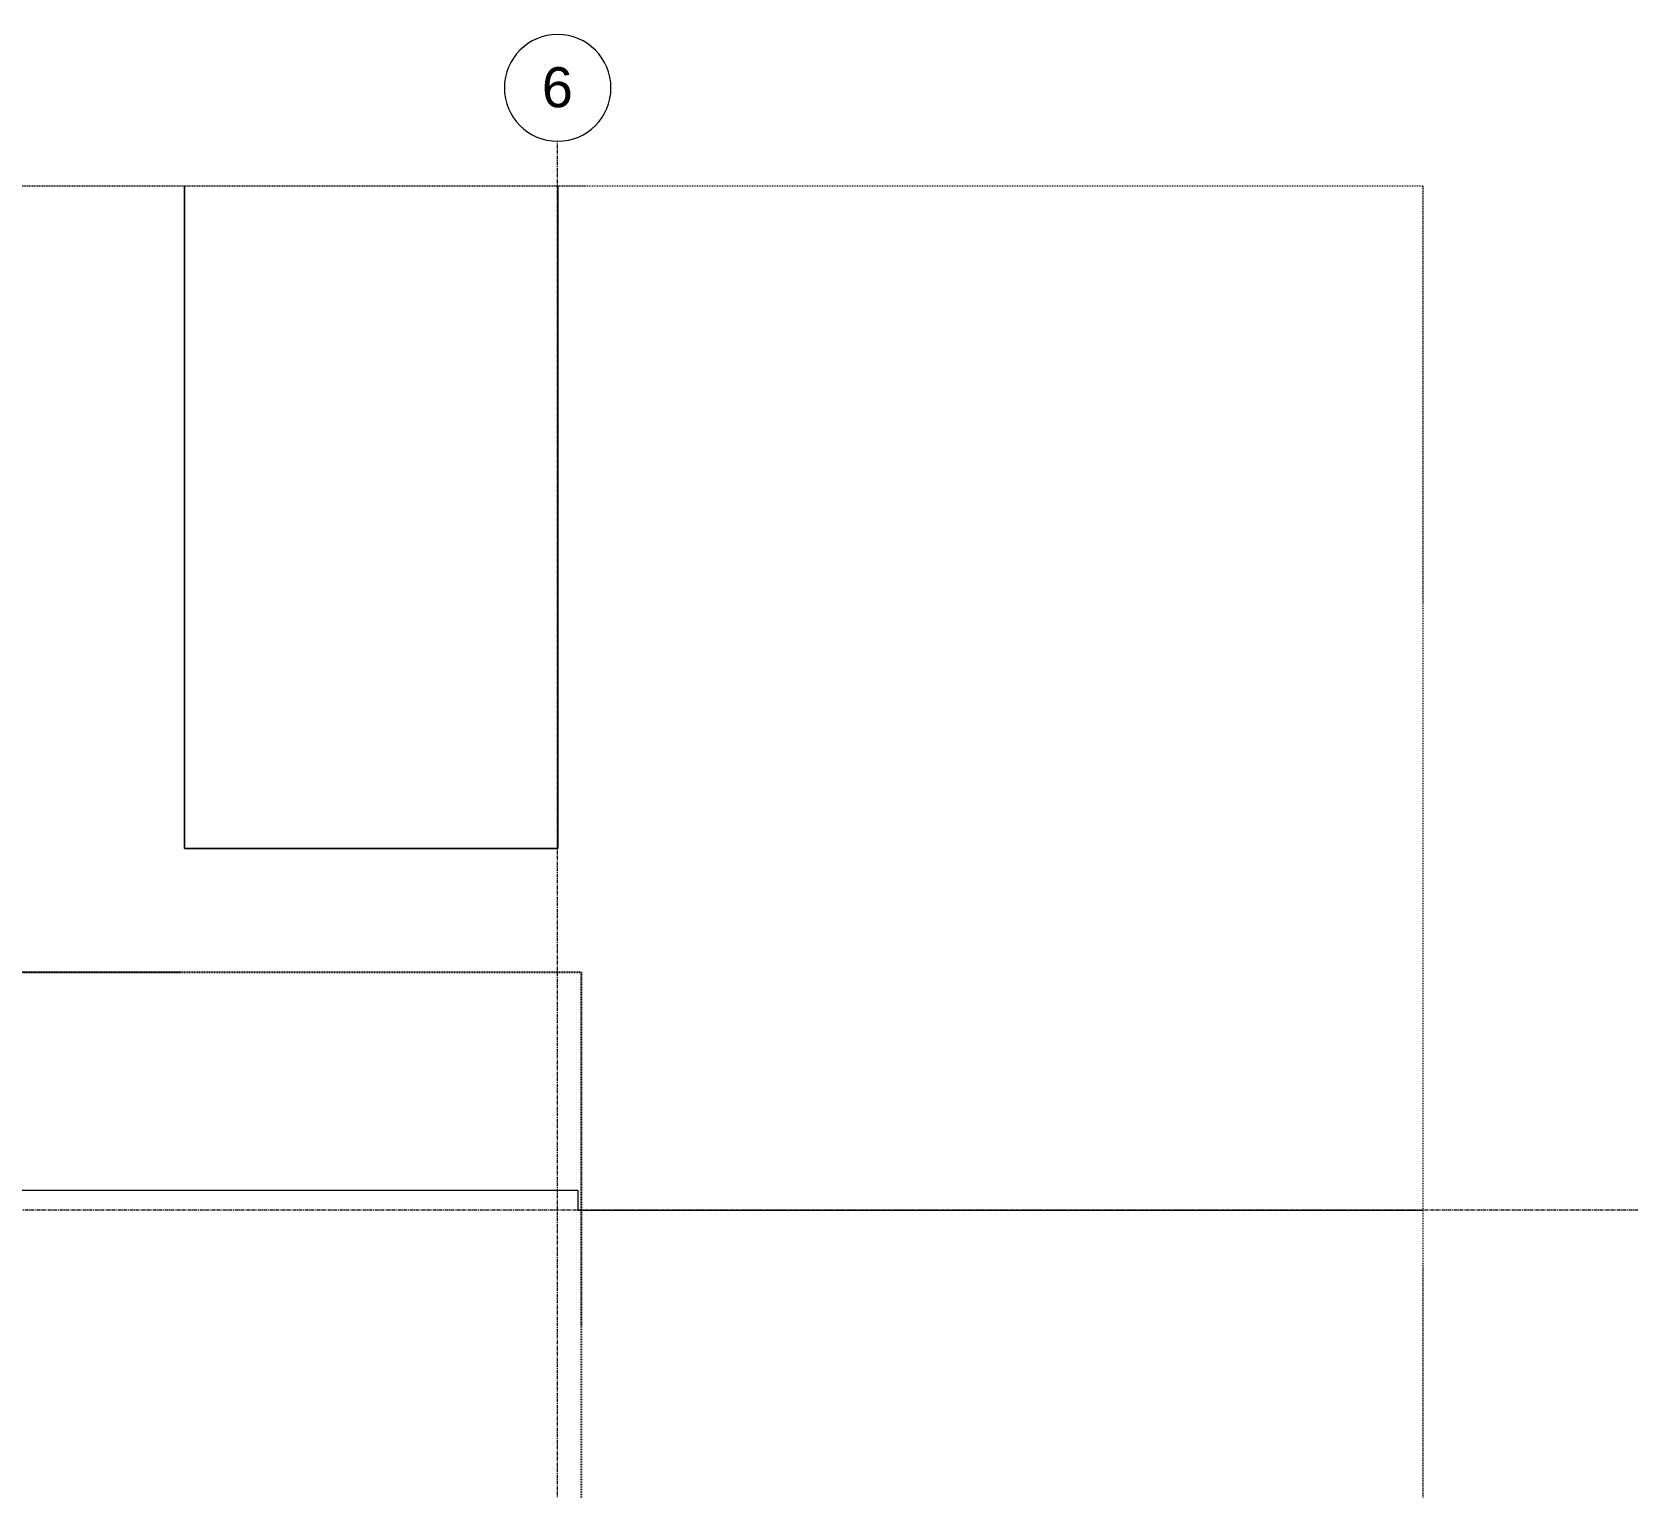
# Model space of a CAD drawing. Header units: inches. Extents: x -4058 to -1781, y 9814 to 12264.
# Drawn here: x -2022.2 to -1781.3, y 12045.6 to 12263.9 of the extents above; entities that cross this region are included whole.
import ezdxf

# ---------------------------------------------------------------- set-up
doc = ezdxf.new("R2010")
doc.units = ezdxf.units.IN
doc.header["$MEASUREMENT"] = 0
for name, pattern in [('Aligning Line 1_8_', [0.25, 0.125, -0.125]), ('Dash_2_', [0.25, 0.125, -0.125]), ('Grid Line 1_2_', [0.875, 0.5, -0.125, 0.125, -0.125])]:
    doc.linetypes.add(name, pattern=pattern)
for name, color, linetype, lineweight in [('0-1', 7, 'Continuous', 5), ('C-TOPO', 7, 'Continuous', 9), ('G-ANNO-SYMB', 111, 'Aligning Line 1_8_', 9), ('S-GRID-1', 1, 'Grid Line 1_2_', 9), ('S-GRID-IDEN', 1, 'Continuous', 9)]:
    doc.layers.add(name, color=color, linetype=linetype, lineweight=lineweight)
doc.layers.add('0-4', color=250, linetype='Dash_2_')
doc.styles.add('Arial', font='arial.ttf', dxfattribs={"height": 6})

# ---------------------------------------------------------------- blocks, each defined once
blk = doc.blocks.new('CTR  - Topography_rvt-1-UNIT PLANS - 2ND FLOOR')
at = {"layer": 'C-TOPO'}
for p, q in [((-1999.32, 12234.77), (-1999.32, 12240.76)), ((-1999.32, 12240.76), (-1999.32, 12234.77)), ((-1943.32, 12240.76), (-1943.32, 12187.08)), ((-1943.32, 12187.08), (-1943.32, 12240.76)), ((-1999.32, 12175.07), (-1999.32, 12234.77)), ((-1999.32, 12234.77), (-1999.32, 12175.07)), ((-1943.32, 12187.08), (-1943.32, 12150.69)), ((-1943.32, 12150.69), (-1943.32, 12187.08)), ((-1999.32, 12150.69), (-1999.32, 12175.07)), ((-1999.32, 12175.07), (-1999.32, 12150.69)), ((-1999.32, 12141.44), (-1999.32, 12150.69)), ((-1999.32, 12150.69), (-1999.32, 12141.44)), ((-1943.32, 12150.69), (-1943.32, 12144.83)), ((-1943.32, 12144.83), (-1943.32, 12150.69)), ((-1943.32, 12144.83), (-1943.32, 12141.44)), ((-1943.32, 12141.44), (-1943.32, 12144.83)), ((-1948.37, 12141.44), (-1999.32, 12141.44)), ((-1999.32, 12141.44), (-1948.37, 12141.44)), ((-1943.32, 12141.44), (-1948.37, 12141.44)), ((-1948.37, 12141.44), (-1943.32, 12141.44)), ((-2068.42, 12090.19), (-2001.97, 12090.19)), ((-2001.97, 12090.19), (-1940.32, 12090.19)), ((-1940.32, 12090.19), (-1940.32, 12087.19)), ((-1940.32, 12087.19), (-1922.3, 12087.19)), ((-1922.3, 12087.19), (-1813.51, 12087.19))]:
    blk.add_line(p, q, dxfattribs=at)
blk = doc.blocks.new('Grid - Grid Head - Circle-50561-UNIT PLANS - 2ND FLOOR')
at = {"layer": 'S-GRID-IDEN'}
for start, end in [(360, 180), (180, 360)]:
    blk.add_arc((0, 0), 0.25, start, end, dxfattribs=at)

msp = doc.modelspace()

# ---------------------------------------------------------------- linework, layer by layer
at = {"layer": '0-4'}
for p, q in [((-3043.10454, 12122.87596), (-1939.7738, 12122.87596)), ((-1939.7738, 12122.87596), (-1939.7738, 11241.7211))]:
    msp.add_line(p, q, dxfattribs=at)
at = {"layer": 'G-ANNO-SYMB'}
for p, q in [((-1813.52288, 12240.74859), (-4009.5295, 12240.74859)), ((-1813.52288, 12240.74859), (-1813.52288, 9846.2766)), ((-1939.7738, 12122.87596), (-3043.10454, 12122.87596)), ((-1939.7738, 12122.87596), (-1939.7738, 11241.7211))]:
    msp.add_line(p, q, dxfattribs=at)
at = {"layer": 'S-GRID-1'}
for p, q in [((-1943.32374, 9814.0266), (-1943.32374, 12247.50061)), ((-1781.27288, 12087.1894), (-4041.7795, 12087.1894))]:
    msp.add_line(p, q, dxfattribs=at)

# ---------------------------------------------------------------- block references
at = {"layer": '0-1'}
msp.add_blockref('CTR  - Topography_rvt-1-UNIT PLANS - 2ND FLOOR', (0, 0), dxfattribs=at)
at = {"layer": 'S-GRID-IDEN', "xscale": 31.99999999999999, "yscale": 31.99999999999999, "zscale": 31.99999999999999}
msp.add_blockref('Grid - Grid Head - Circle-50561-UNIT PLANS - 2ND FLOOR', (-1943.32374, 12255.50061), dxfattribs=at)

# ---------------------------------------------------------------- texts
at = {"layer": 'S-GRID-IDEN', "insert": (-1945.70008, 12258.59659), "char_height": 6, "width": 5.656, "attachment_point": 1, "style": 'Arial'}
msp.add_mtext('6', dxfattribs=at)

doc.saveas('drawing.dxf')
